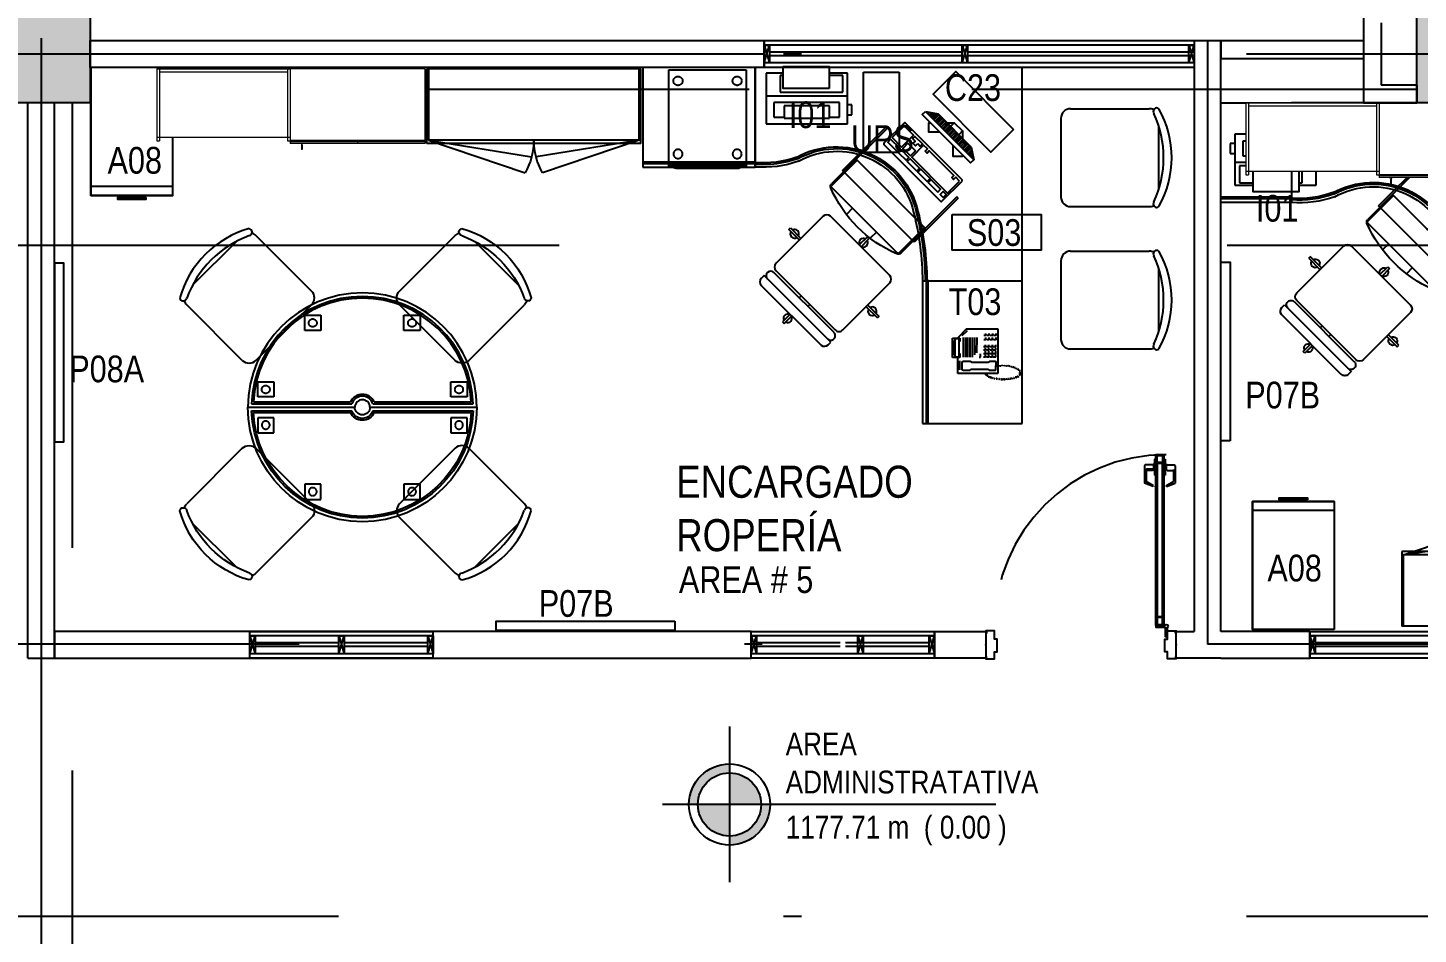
# Model space of a CAD drawing. Extents: x -28 to 131, y -33 to 63.
# Drawn here: x 7.93 to 15.73, y 4.18 to 9.27 of the extents above; entities that cross this region are included whole.
import ezdxf

# ---------------------------------------------------------------- set-up
doc = ezdxf.new("R2010")
doc.units = 0
doc.header["$LTSCALE"] = 10
doc.set_wipeout_variables(frame=1)
doc.header["$PDSIZE"] = 0.1
for name, pattern in [('DASHDOT', [1, 0.5, -0.25, 0, -0.25]), ('DASHDOT2', [12.7, 6.35, -3.175, 0, -3.175]), ('HIDDEN', [0.375, 0.25, -0.125]), ('HIDDEN2', [0.1875, 0.125, -0.0625]), ('PHANTOM2', [1.25, 0.625, -0.125, 0.125, -0.125, 0.125, -0.125])]:
    doc.linetypes.add(name, pattern=pattern)
for name, color, linetype in [('arq-columnas', 6, 'Continuous'), ('arq-ejes', 251, 'DASHDOT2'), ('arq-ejes-principales', 1, 'DASHDOT'), ('arq-equipamiento', 1, 'Continuous'), ('arq-hatch', 252, 'Continuous'), ('arq-indicacion de corte', 5, 'PHANTOM2'), ('arq-mob-equipo', 150, 'Continuous'), ('arq-mobiliario', 1, 'Continuous'), ('arq-muro', 5, 'Continuous'), ('arq-niveles', 1, 'Continuous'), ('arq-pared mamposteria', 4, 'Continuous'), ('arq-paredes-liv', 3, 'Continuous'), ('arq-puertas', 1, 'Continuous'), ('arq-telecomunicaciones', 250, 'Continuous'), ('arq-text-aposentos', 3, 'Continuous'), ('arq-text-codigo', 1, 'Continuous'), ('arq-text-equipamento', 2, 'Continuous'), ('arq-text-equipamiento', 2, 'Continuous'), ('arq-text-mobiliario', 2, 'Continuous'), ('arq-ventanas', 1, 'Continuous'), ('arq-vigas', 251, 'HIDDEN')]:
    doc.layers.add(name, color=color, linetype=linetype)
doc.styles.add('dape 2', font='ARIALN.TTF')

# ---------------------------------------------------------------- blocks, each defined once
blk = doc.blocks.new('S09')
for p, q in [((0.2054, 0.2578), (0.2054, 0.3484)), ((0.2183, 0.3475), (0.2054, 0.3475)), ((0.2183, 0.3475), (0.2183, 0.2578)), ((0.4032, 0.2578), (0.03, 0.2578)), ((0.4991, 0.2582), (0.4991, -0.2714)), ((0.52, 0.2582), (0.4991, 0.2582)), ((0, 0.2278), (0, -0.2422)), ((0.4332, -0.2422), (0.4332, 0.2278)), ((0.4477, 0.2311), (0.4477, -0.244)), ((0.55, -0.2422), (0.55, 0.2325)), ((0, 0), (-0.0617, 0)), ((-0.0617, 0), (-0.0617, -0.0144)), ((0.4477, 0.026), (0.4332, 0.026)), ((0.61, 0), (0.55, 0)), ((0.61, -0.0144), (0.61, 0)), ((-0.0617, -0.0144), (0, -0.0144)), ((0.4489, -0.0423), (0.4332, -0.0423)), ((0.55, -0.0144), (0.61, -0.0144)), ((0.03, -0.2722), (0.4032, -0.2722)), ((0.2054, -0.3547), (0.2054, -0.2722)), ((0.2183, -0.2722), (0.2183, -0.3547)), ((0.4991, -0.2714), (0.52, -0.2714)), ((0.2183, -0.3547), (0.2054, -0.3547))]:
    blk.add_line(p, q)
for centre, radius, start, end in [((0.2118, 0.301), 0.0245, 105.24366, 254.75634), ((0.2118, 0.301), 0.0245, 285.24366, 74.75634), ((0.03, 0.2278), 0.03, 90, 180), ((0.4032, 0.2278), 0.03, 0, 90), ((0.4734, 0.2325), 0.0257, 360, 180), ((0.52, 0.2278), 0.0304, 8.80627, 90), ((-0.025, -0.0068), 0.0246, 16.01339, 163.98661), ((0.575, -0.0072), 0.024, 17.42639, 162.57361), ((-0.025, -0.0068), 0.0246, 197.99376, 342.00624), ((0.575, -0.0072), 0.024, 197.42639, 342.57361), ((0.03, -0.2422), 0.03, 180, 270), ((0.2123, -0.3154), 0.0245, 106.3464, 253.6536), ((0.2123, -0.3154), 0.0245, 284.14667, 75.85333), ((0.4032, -0.2422), 0.03, 270, 360), ((0.4734, -0.244), 0.0257, 180, 0), ((0.52, -0.2422), 0.0292, 270, 0)]:
    blk.add_arc(centre, radius, start, end)
blk = doc.blocks.new('C23E')
for p, q in [((0.1203, -0.0726), (0.1553, -0.0726)), ((0.1224, -0.063), (0.1553, -0.063)), ((0.1288, -0.0534), (0.1553, -0.0534)), ((0.1352, -0.0438), (0.1553, -0.0438)), ((0.1416, -0.0342), (0.1553, -0.0342)), ((0.148, -0.0246), (0.1553, -0.0246)), ((0.1203, -0.0822), (0.1553, -0.0822)), ((0.1203, -0.0918), (0.1553, -0.0918)), ((0.1203, -0.1014), (0.1553, -0.1014)), ((0.1203, -0.111), (0.1553, -0.111)), ((0.1203, -0.1206), (0.1553, -0.1206)), ((0.1203, -0.1302), (0.1553, -0.1302)), ((0.1203, -0.1398), (0.1553, -0.1398)), ((0.1203, -0.1494), (0.1553, -0.1494)), ((0.1203, -0.159), (0.1553, -0.159)), ((0.1203, -0.1686), (0.1553, -0.1686)), ((0.1203, -0.1782), (0.1553, -0.1782)), ((0.1203, -0.1878), (0.1553, -0.1878)), ((0.1203, -0.1974), (0.1553, -0.1974)), ((0.1203, -0.207), (0.1553, -0.207)), ((0.1203, -0.2166), (0.1553, -0.2166)), ((0.1203, -0.2262), (0.1553, -0.2262)), ((0.1203, -0.2358), (0.1553, -0.2358)), ((0.1203, -0.2454), (0.1553, -0.2454)), ((0.1203, -0.255), (0.1553, -0.255)), ((0.1203, -0.2646), (0.1553, -0.2646)), ((0.1203, -0.2742), (0.1553, -0.2742)), ((0.1203, -0.2838), (0.1553, -0.2838)), ((0.1203, -0.2934), (0.1553, -0.2934)), ((0.1203, -0.303), (0.1553, -0.303)), ((0.1203, -0.3126), (0.1553, -0.3126)), ((0.1203, -0.3222), (0.1553, -0.3222)), ((0.1224, -0.3318), (0.1553, -0.3318)), ((0.1288, -0.3414), (0.1553, -0.3414)), ((0.1352, -0.351), (0.1553, -0.351)), ((0.1416, -0.3606), (0.1553, -0.3606)), ((0.148, -0.3702), (0.1553, -0.3702))]:
    blk.add_line(p, q)
for points in [[(-0.1209, -0.4274), (0.0591, -0.4274), (0.0591, 0.0326), (-0.1209, 0.0326)], [(0.3939, -0.0524), (0.2989, -0.0524), (0.2989, 0.0226), (0.3939, 0.0226)], [(0.4289, -0.0524), (0.4059, -0.0524), (0.4059, 0.0226), (0.4289, 0.0226)], [(0.1578, -0.0054), (0.1578, -0.3894), (0.1828, -0.3894), (0.1828, -0.0054)], [(0.3164, -0.1024), (0.3164, -0.1224), (0.2989, -0.1224), (0.2989, -0.0624), (0.3164, -0.0624), (0.3164, -0.0824), (0.3339, -0.0824), (0.3339, -0.1024)], [(0.3939, -0.1224), (0.3539, -0.1224), (0.3539, -0.0624), (0.3939, -0.0624)], [(0.4289, -0.1224), (0.4059, -0.1224), (0.4059, -0.0624), (0.4289, -0.0624)], [(0.2989, -0.4174), (0.2989, -0.3874), (0.3164, -0.3874), (0.3164, -0.3724), (0.2989, -0.3724), (0.2989, -0.1774), (0.3164, -0.1774), (0.3164, -0.1624), (0.2989, -0.1624), (0.2989, -0.1324), (0.3939, -0.1324), (0.3939, -0.4174)], [(0.4289, -0.2074), (0.4059, -0.2074), (0.4059, -0.1324), (0.4289, -0.1324)], [(0.0878, -0.2299), (0.1178, -0.2299), (0.1178, -0.1649), (0.0878, -0.1649)], [(0.4289, -0.2909), (0.4059, -0.2909), (0.4059, -0.2159), (0.4289, -0.2159)], [(0.4289, -0.3744), (0.4059, -0.3744), (0.4059, -0.2994), (0.4289, -0.2994)], [(0.4289, -0.4174), (0.4059, -0.4174), (0.4059, -0.3944), (0.4289, -0.3944)]]:
    blk.add_lwpolyline(points, close=True)
blk.add_lwpolyline([(0.2889, -0.4274, -0.414214), (0.2839, -0.4224), (0.2839, 0.0276, -0.414214), (0.2889, 0.0326), (0.4489, 0.0326, -0.414214), (0.4539, 0.0276), (0.4539, -0.4224, -0.414214), (0.4489, -0.4274)], format="xyb", close=True)
for points in [[(0.1578, -0.0054), (0.1178, -0.0654), (0.1178, -0.3294), (0.1578, -0.3894)], [(0.1828, -0.1449), (0.2264, -0.1013), (0.1889, -0.0638), (0.1828, -0.0699)], [(0.1178, -0.1349), (0.0878, -0.1649), (0.0878, -0.2299), (0.1178, -0.2599)], [(0.1828, -0.3249), (0.1889, -0.331), (0.2264, -0.2936), (0.1828, -0.25)]]:
    blk.add_lwpolyline(points)
blk = doc.blocks.new('I01')
at = {"layer": 'arq-mobiliario'}
for p, q in [((-0.2286, 0), (-0.2286, -0.2858)), ((0.2286, 0), (-0.2286, 0)), ((0.2286, -0.2858), (0.2286, 0)), ((-0.254, -0.0508), (-0.254, -0.108)), ((-0.2286, -0.0508), (-0.254, -0.0508)), ((-0.127, -0.0381), (-0.1842, -0.0381)), ((-0.1842, -0.0381), (-0.1842, -0.1206)), ((-0.127, -0.0318), (-0.127, -0.1016)), ((0.127, -0.0318), (-0.127, -0.0318)), ((0.127, -0.1016), (0.127, -0.0318)), ((0.1842, -0.0381), (0.127, -0.0381)), ((0.1842, -0.1206), (0.1842, -0.0381)), ((-0.254, -0.108), (-0.2286, -0.108)), ((-0.1842, -0.1206), (0.1842, -0.1206)), ((-0.127, -0.1016), (0.127, -0.1016)), ((0.2286, -0.1587), (-0.2286, -0.1587)), ((0.1488, -0.1778), (-0.2032, -0.1778)), ((-0.2032, -0.1778), (-0.2032, -0.273)), ((0.1488, -0.273), (0.1488, -0.1778)), ((-0.2286, -0.2858), (-0.1263, -0.2858)), ((-0.2032, -0.273), (-0.1263, -0.273)), ((0.1316, -0.273), (0.1488, -0.273)), ((0.1316, -0.2858), (0.2286, -0.2858))]:
    blk.add_line(p, q, dxfattribs=at)
blk.add_lwpolyline([(-0.1263, -0.2), (0.1316, -0.2), (0.1316, -0.323), (-0.1263, -0.323)], close=True, dxfattribs=at)
blk = doc.blocks.new('Telefono')
for p, q in [((0.0392, 0.2259), (-0.0002, 0.2259)), ((-0.0002, 0.2259), (0, 0)), ((0.0234, 0.1698), (0.0186, 0.1771)), ((0.0235, 0.0758), (0.0234, 0.1698)), ((0.2498, 0.226), (0.0454, 0.2259)), ((0.0626, 0.1707), (0.0674, 0.1779)), ((0.0627, 0.0767), (0.0626, 0.1707)), ((0.0916, 0.214), (0.1056, 0.214)), ((0.0916, 0.214), (0.0916, 0.2)), ((0.0916, 0.1947), (0.1056, 0.1947)), ((0.0916, 0.1947), (0.0916, 0.1807)), ((0.0916, 0.1755), (0.1056, 0.1755)), ((0.0916, 0.1755), (0.0916, 0.1615)), ((0.0916, 0.1562), (0.1056, 0.1562)), ((0.0916, 0.1562), (0.0916, 0.1452)), ((0.1108, 0.214), (0.1248, 0.214)), ((0.1108, 0.214), (0.1108, 0.2)), ((0.1108, 0.1947), (0.1248, 0.1948)), ((0.1108, 0.1947), (0.1108, 0.1807)), ((0.1108, 0.1755), (0.1248, 0.1755)), ((0.1108, 0.1755), (0.1109, 0.1615)), ((0.1109, 0.1562), (0.1249, 0.1563)), ((0.1109, 0.1562), (0.1109, 0.1452)), ((0.1301, 0.214), (0.1441, 0.214)), ((0.1301, 0.214), (0.1301, 0.2)), ((0.1301, 0.1948), (0.1441, 0.1948)), ((0.1301, 0.1948), (0.1301, 0.1808)), ((0.1301, 0.1755), (0.1441, 0.1755)), ((0.1301, 0.1755), (0.1301, 0.1615)), ((0.1301, 0.1563), (0.1441, 0.1563)), ((0.1301, 0.1563), (0.1301, 0.1453)), ((0.1493, 0.214), (0.1615, 0.214)), ((0.1493, 0.214), (0.1493, 0.2)), ((0.1493, 0.1948), (0.1615, 0.1948)), ((0.1493, 0.1948), (0.1493, 0.1808)), ((0.1493, 0.1755), (0.1616, 0.1755)), ((0.1493, 0.1755), (0.1494, 0.1615)), ((0.1494, 0.1563), (0.1616, 0.1563)), ((0.1494, 0.1563), (0.1494, 0.1453)), ((0.1895, 0.2154), (0.1895, 0.2014)), ((0.1895, 0.2154), (0.2017, 0.2154)), ((0.1895, 0.1962), (0.1896, 0.1822)), ((0.1895, 0.1962), (0.2018, 0.1962)), ((0.1896, 0.1769), (0.1896, 0.1629)), ((0.1896, 0.1769), (0.2018, 0.1769)), ((0.1896, 0.1577), (0.1896, 0.1467)), ((0.1896, 0.1577), (0.2018, 0.1577)), ((0.2124, 0.2158), (0.2246, 0.2158)), ((0.2124, 0.2158), (0.2124, 0.2018)), ((0.2124, 0.1965), (0.2246, 0.1966)), ((0.2124, 0.1965), (0.2124, 0.1825)), ((0.2124, 0.1773), (0.2247, 0.1773)), ((0.2124, 0.1773), (0.2125, 0.1633)), ((0.2125, 0.158), (0.2247, 0.1581)), ((0.2125, 0.158), (0.2125, 0.1471)), ((0.25, 0.0502), (0.2498, 0.226)), ((0.0916, 0.1281), (0.1094, 0.1282)), ((0.0916, 0.1205), (0.0916, 0.1281)), ((0.0916, 0.0831), (0.2011, 0.0832)), ((0.1037, 0.0958), (0.2011, 0.0959)), ((0.1164, 0.1085), (0.2011, 0.1086)), ((0, 0), (0.0891, 0.0001)), ((0.0235, 0.0758), (0.0187, 0.0686)), ((0.0187, 0.0292), (0.0187, 0.0686)), ((0.02, 0.0127), (0.0716, 0.0127)), ((0.0234, 0.0246), (0.0626, 0.0245)), ((0.0627, 0.0767), (0.0675, 0.0694)), ((0.0675, 0.0694), (0.0673, 0.0292)), ((0.0891, 0.0128), (0.0892, -0.0203)), ((0.1124, 0.0128), (0.0891, 0.0128)), ((0.0916, 0.0704), (0.2011, 0.0705)), ((0.0916, 0.0577), (0.2011, 0.0578)), ((0.0916, 0.045), (0.2011, 0.0451)), ((0.0916, 0.0323), (0.2011, 0.0324)), ((0.0932, -0.0163), (0.0932, 0.0076)), ((0.0932, 0.0076), (0.1937, 0.0076)), ((0.1984, 0.0128), (0.1791, 0.0128)), ((0.1937, 0.0076), (0.1937, -0.0162)), ((0.1984, -0.0202), (0.1984, 0.0128)), ((0.1984, 0.0001), (0.1999, 0.0001)), ((0.25, 0.0502), (0.1999, 0.0001)), ((0.2402, 0.0531), (0.2105, 0.0235)), ((0.0892, -0.0203), (0.0892, -0.0293)), ((0.0892, -0.0293), (0.1984, -0.0292)), ((0.1937, -0.0162), (0.0932, -0.0163)), ((0.186, -0.0202), (0.1034, -0.0202)), ((0.1984, -0.0292), (0.1984, -0.0202))]:
    blk.add_line(p, q)
blk.add_lwpolyline([(0.0186, 0.1771), (0.0186, 0.2102, -0.414214), (0.0232, 0.2149), (0.0627, 0.2157, -0.414214), (0.0674, 0.2111), (0.0674, 0.1779)], format="xyb")
for centre, radius, start, end in [((-0.026, 0.3137), 0.00309, 339.83826, 167.15057), ((-0.0221, 0.3256), 0.00311, 315.24167, 170.36169), ((-0.0186, 0.3372), 0.00305, 310.91263, 149.98511), ((-0.0107, 0.3475), 0.00311, 308.77425, 113.77768), ((-0.0034, 0.3511), 0.0031, 286.02046, 116.59036), ((0.005, 0.3517), 0.00312, 274.70446, 63.93358), ((0.0147, 0.3482), 0.00321, 255.46818, 46.18846), ((0.0218, 0.3412), 0.00324, 222.32694, 27.46651), ((0.0254, 0.3333), 0.00333, 251.22593, 23.79756), ((0.0304, 0.3238), 0.0031, 226.19706, 28.98516), ((0.0336, 0.315), 0.00307, 213.7896, 28.78628), ((-0.0333, 0.2613), 0.0033, 345.82767, 194.2538), ((-0.0333, 0.2522), 0.00329, 341.49848, 174.41107), ((-0.0334, 0.2433), 0.00284, 357.46087, 201.53261), ((-0.033, 0.2733), 0.00339, 326.72377, 148.15415), ((-0.0325, 0.2825), 0.00377, 336.82589, 130.97816), ((-0.0302, 0.2936), 0.00313, 355.38565, 175.90499), ((-0.0289, 0.3021), 0.00312, 333.72182, 147.99686), ((0.0365, 0.3054), 0.00312, 224.02105, 26.29241), ((0.0401, 0.2934), 0.00302, 200.40972, 23.24876), ((0.0412, 0.2851), 0.00347, 234.09178, 7.25663), ((0.0428, 0.2758), 0.00309, 212.53791, 355.59765), ((0.0437, 0.2686), 0.0035, 216.3932, 338.86695), ((0.044, 0.2424), 0.00308, 173.43877, 339.407), ((0.0445, 0.2604), 0.0036, 208.91775, 319.35917), ((0.0448, 0.2526), 0.00388, 205.60418, 316.16333), ((-0.0318, 0.2306), 0.00323, 4.32637, 192.0043), ((-0.0298, 0.2168), 0.00318, 2.88329, 184.8231), ((-0.0275, 0.2044), 0.00295, 14.60007, 194.53133), ((-0.0245, 0.1933), 0.00311, 15.31738, 209.07157), ((-0.0212, 0.1831), 0.00337, 24.0992, 212.30808), ((-0.0181, 0.1736), 0.00299, 31.04543, 213.01049), ((-0.0128, 0.1651), 0.00329, 24.42368, 197.17744), ((-0.0061, 0.1609), 0.00326, 43.22961, 267.27514), ((0.0411, 0.2181), 0.0029, 171.76284, 339.39694), ((0.0424, 0.2262), 0.00327, 185.5378, 331.29196), ((0.0434, 0.234), 0.0032, 200.36525, 336.24765), ((0.0234, 0.0292), 0.00464, 180.04074, 270.04074), ((0.0626, 0.0292), 0.00464, 270.04074, 0.04074)]:
    blk.add_arc(centre, radius, start, end)
blk = doc.blocks.new('S08')
for p, q in [((-0.0541, 0.275), (-0.4959, 0.275)), ((-0.55, 0.174), (-0.55, -0.174)), ((0, -0.2209), (0, 0.2209)), ((-0.0541, -0.275), (-0.4959, -0.275))]:
    blk.add_line(p, q)
for centre, radius, start, end in [((-0.0614, 0), 0.5607, 150.62826, 209.37174), ((0.011, 0), 0.5874, 154.96826, 205.03174), ((-0.5382, 0.2592), 0.0198, 327.97259, 126.69006), ((-0.4959, 0.2209), 0.0541, 90, 117.58444), ((-0.0541, 0.2209), 0.0541, 0, 90), ((-0.0541, -0.2209), 0.0541, 270, 0), ((-0.5382, -0.2592), 0.0198, 233.30994, 32.02741), ((-0.4959, -0.2209), 0.0541, 242.41556, 270), ((-0.4959, -0.2209), 0.0541, 242.41556, 270)]:
    blk.add_arc(centre, radius, start, end)
blk = doc.blocks.new('P08A')
blk.add_lwpolyline([(1.0037, 0), (1.0037, 0.0522), (0, 0.0522), (0, 0)], close=True)
blk = doc.blocks.new('P07B')
blk.add_lwpolyline([(0, 1.0037), (0.0522, 1.0037), (0.0522, 0), (0, 0)], close=True)
blk = doc.blocks.new('DIV-V')
at = {"layer": 'arq-ventanas', "color": 1}
for p, q in [((0.0299, 0.04), (-0.0001, -0.06)), ((0.0299, -0.06), (-0.0001, 0.04))]:
    blk.add_line(p, q, dxfattribs=at)
blk.add_lwpolyline([(0.0299, 0.04), (0.0299, -0.06), (-0.0001, -0.06), (-0.0001, 0.04)], close=True, dxfattribs=at)
blk = doc.blocks.new('M-11B')
at = {"color": 251, "linetype": 'HIDDEN'}
for p, q in [((0.3185, 0.4322), (0.3185, 0.5173)), ((0.3185, 0.5173), (0.4088, 0.5173)), ((0.4088, 0.5173), (0.4088, 0.4322)), ((0.8759, 0.4322), (0.8759, 0.5173)), ((0.8759, 0.5173), (0.9662, 0.5173)), ((0.9662, 0.5173), (0.9662, 0.4322)), ((0.4088, 0.4322), (0.3185, 0.4322)), ((0.9662, 0.4322), (0.8759, 0.4322)), ((0.0547, 0.0583), (0.0547, 0.1434)), ((0.0547, 0.1434), (0.145, 0.1434)), ((0.145, 0.1434), (0.145, 0.0583)), ((1.1397, 0.0583), (1.1397, 0.1434)), ((1.1397, 0.1434), (1.23, 0.1434)), ((1.23, 0.1434), (1.23, 0.0583)), ((0.145, 0.0583), (0.0547, 0.0583)), ((1.23, 0.0583), (1.1397, 0.0583))]:
    blk.add_line(p, q, dxfattribs=at)
for p, q in [((0, 0), (0.6, 0)), ((0.685, 0), (1.285, 0))]:
    blk.add_line(p, q)
at = {"color": 251}
for p, q in [((0.0203, 0.02), (0.5833, 0.02)), ((0.0307, 0.03), (0.5765, 0.03)), ((0.7017, 0.02), (1.2647, 0.02)), ((0.7085, 0.03), (1.2543, 0.03))]:
    blk.add_line(p, q, dxfattribs=at)
for major_axis in [(-0.4543, 0.4543), (-0.0301, 0.0301)]:
    blk.add_ellipse((0.6425, 0), major_axis=major_axis, ratio=1, start_param=3.926991, end_param=7.068583)
for major_axis, start_param, end_param in [((-0.4402, 0.4402), 3.959125, 7.036449), ((-0.4331, 0.4331), 3.97599, 7.019584), ((-0.0513, 0.0513), 4.353608, 6.641967), ((-0.0442, 0.0442), 4.25272, 6.742854)]:
    blk.add_ellipse((0.6425, 0), major_axis=major_axis, ratio=1, start_param=start_param, end_param=end_param, dxfattribs=at)
at = {"color": 251, "linetype": 'HIDDEN'}
for centre, start_param, end_param in [((0.3638, 0.4739), 1.57079632679579, 7.853981633975376), ((0.9212, 0.4739), 1.57079632679579, 7.853981633975376), ((0.1, 0.1), 1.57079632679579, 7.853981633975376), ((1.185, 0.1), 1.570796326794897, 7.853981633974483)]:
    blk.add_ellipse(centre, major_axis=(-0.0159, -0.0159), ratio=1, start_param=start_param, end_param=end_param, dxfattribs=at)
blk = doc.blocks.new('ARCHIVO')
at = {"linetype": 'Continuous'}
for p, q in [((0, 0), (0, 0.72)), ((0.46, 0.72), (0, 0.72)), ((0.46, 0), (0.46, 0.72)), ((0.46, 0.05), (0, 0.05)), ((0.46, 0), (0, 0))]:
    blk.add_line(p, q, dxfattribs=at)
for points in [[(0.46, 0.72), (0, 0.72), (0, 0), (0.46, 0)], [(0.28, 0), (0.18, 0), (0.18, -0.01), (0.28, -0.01)], [(0.31, -0.01), (0.15, -0.01), (0.15, -0.02), (0.31, -0.02)]]:
    blk.add_lwpolyline(points, close=True, dxfattribs=at)
blk = doc.blocks.new('M-04')
for p, q in [((0, -1.2), (0, 0)), ((0, 0), (1.5, 0)), ((1.5, 0), (1.5, -0.56)), ((0.5434, -0.9045), (0.9324, -0.5156)), ((0.9267, -0.5213), (1.0717, -0.6662)), ((0.9324, -0.5156), (1.0713, -0.6546)), ((1.0717, -0.6733), (0.7011, -1.0438)), ((0.6824, -1.0435), (0.5434, -0.9045)), ((0.6941, -1.0438), (0.5491, -0.8989)), ((0, -1.2), (0.56, -1.2))]:
    blk.add_line(p, q)
at = {"color": 251}
for p, q in [((0.7556, -0.3388), (0.7627, -0.3318)), ((1.0031, -0.5863), (0.7556, -0.3388)), ((1.0101, -0.5792), (0.7627, -0.3318)), ((0.3596, -0.7348), (0.3667, -0.7277)), ((0.3596, -0.7348), (0.6071, -0.9823)), ((0.3667, -0.7277), (0.6142, -0.9752)), ((0.9536, -0.7914), (0.988, -0.8258)), ((0.8192, -0.9257), (0.8536, -0.9601))]:
    blk.add_line(p, q, dxfattribs=at)
at = {"color": 251, "linetype": 'HIDDEN'}
blk.add_line((0.6071, -0.9823), (1.0101, -0.5792), dxfattribs=at)
at = {"color": 251}
for centre, major_axis, start_param, end_param in [((1.0415, -0.9141), (0.3306, 0.3306), 0.282624, 2.12971), ((1.0415, -0.9141), (-0.3236, 0.3236), -1.28997, 0.559107), ((1.4562, 0.0362), (-0.4121, 0.4121), 2.017764, 2.431448), ((1.4562, 0.0362), (-0.4051, 0.4051), 2.019203, 2.432764), ((2.2533, -1.2246), (1.2152, 1.2152), 2.111977, 2.341854), ((2.2533, -1.2246), (1.2081, 1.2081), 2.111925, 2.34177)]:
    blk.add_ellipse(centre, major_axis=major_axis, ratio=1, start_param=start_param, end_param=end_param, dxfattribs=at)
for centre, major_axis, start_param, end_param in [((1.0415, -0.9141), (-0.313, 0.313), -1.292751, 0.559409), ((1.4562, 0.0362), (0.4227, 0.4227), 3.58644, 4.000353), ((0.4197, -0.3919), (0.5056, 0.5056), 4.336708, 5.08807), ((1.0572, -0.6687), (-0.0141, 0.0141), 3.517274, 4.712389), ((1.0681, -0.6698), (-0.00354, 0.00354), 3.141593, 4.712389), ((2.2533, -1.2246), (-1.1975, 1.1975), 0.541048, 0.770846), ((0.6966, -1.0293), (-0.0141, 0.0141), 1.570796, 2.765911), ((0.6976, -1.0403), (0.00354, 0.00354), 3.141593, 4.712389)]:
    blk.add_ellipse(centre, major_axis=major_axis, ratio=1, start_param=start_param, end_param=end_param)
blk.add_point((0.7379, -0.7101), dxfattribs=at)
blk = doc.blocks.new('*U117')
for p, q in [((0.3962, 0), (0, 0)), ((0, 0), (0, -0.56)), ((0.3962, -0.56), (0.3962, 0)), ((0, -0.56), (0.3962, -0.56))]:
    blk.add_line(p, q)
at = {"color": 251}
for p, q in [((0, -0.53), (0.3962, -0.53)), ((0, -0.54), (0.3962, -0.54))]:
    blk.add_line(p, q, dxfattribs=at)
blk = doc.blocks.new('arturito')
for p, q in [((0, 0.0065), (0.04, 0.0165)), ((0.434, 0), (0, 0)), ((0.394, 0.0165), (0.04, 0.0165)), ((0.434, 0.0065), (0.394, 0.0165))]:
    blk.add_line(p, q)
at = {"linetype": 'HIDDEN2'}
for p, q in [((0, -0.536), (0, 0.0065)), ((0.434, 0.0065), (0.434, -0.536)), ((0.434, -0.536), (0, -0.536))]:
    blk.add_line(p, q, dxfattribs=at)
at = {"linetype": 'HIDDEN2', "extrusion": (0, 0, -1)}
for centre in [(0.0509, -0.0627), (0.3831, -0.0627)]:
    blk.add_ellipse(centre, major_axis=(-0.018, 0.018), ratio=1, start_param=1.570796326794897, end_param=7.853981633974483, dxfattribs=at)
at = {"linetype": 'HIDDEN2'}
for centre in [(0.0509, -0.4733), (0.3831, -0.4733)]:
    blk.add_ellipse(centre, major_axis=(0.018, 0.018), ratio=1, start_param=4.712389, end_param=10.995574, dxfattribs=at)
blk = doc.blocks.new('*U118')
for p, q in [((0.631, 0), (0, 0)), ((0, 0), (0, -0.56)), ((0.631, -0.56), (0.631, 0)), ((0, -0.56), (0.631, -0.56))]:
    blk.add_line(p, q)
at = {"color": 251}
for p, q in [((0, -0.53), (0.631, -0.53)), ((0, -0.54), (0.631, -0.54))]:
    blk.add_line(p, q, dxfattribs=at)
blk = doc.blocks.new('*U119')
for p, q in [((0.8007, 0), (0, 0)), ((0, 0), (0, -0.56)), ((0.8007, -0.56), (0.8007, 0)), ((0, -0.56), (0.8007, -0.56))]:
    blk.add_line(p, q)
at = {"color": 251}
for p, q in [((0, -0.53), (0.8007, -0.53)), ((0, -0.54), (0.8007, -0.54))]:
    blk.add_line(p, q, dxfattribs=at)
blk = doc.blocks.new('B-01')
for p, q in [((0, -0.42), (0, 0)), ((0, 0), (1.2, 0)), ((1.2, -0.42), (1.2, 0)), ((1.2, -0.42), (1.2, 0)), ((0, -0.42), (1.2, -0.42))]:
    blk.add_line(p, q)
at = {"color": 251, "linetype": 'HIDDEN'}
for p, q in [((0.008, -0.4), (0.008, 0)), ((1.192, 0), (1.192, -0.4)), ((0.008, -0.4), (1.192, -0.4))]:
    blk.add_line(p, q, dxfattribs=at)
at = {"color": 251}
for p, q in [((0.008, -0.4), (0.5875, -0.495)), ((0.008, -0.4), (0.5508, -0.5835)), ((1.192, -0.4), (0.6125, -0.495)), ((1.192, -0.4), (0.6492, -0.5835))]:
    blk.add_line(p, q, dxfattribs=at)
for centre, start_param, end_param in [((0.233, -0.4), 4.974188, 5.497787), ((0.967, -0.4), 2.356194, 2.879793)]:
    blk.add_ellipse(centre, major_axis=(0.2595, 0.2595), ratio=1, start_param=start_param, end_param=end_param, dxfattribs=at)
blk = doc.blocks.new('*U108')
at = {"layer": 'arq-mobiliario', "linetype": 'HIDDEN2'}
blk.add_lwpolyline([(0, 0), (0, -0.2), (-0.45, -0.2), (-0.45, 0)], close=True, dxfattribs=at)
blk = doc.blocks.new('*U120')
at = {"layer": 'arq-puertas'}
for p, q in [((-0.1275, 1.0155), (-0.1275, 0.9805)), ((-0.1225, 1.0155), (-0.1275, 1.0155)), ((-0.1225, 1.043), (-0.1225, 0.953)), ((-0.115, 1.043), (-0.1225, 1.043)), ((-0.07, 1.068), (-0.0563, 1.068)), ((-0.07, 1.043), (-0.0625, 1.043)), ((-0.0625, 1.043), (-0.0625, 0.953)), ((-0.0625, 1.0155), (-0.0575, 1.0155)), ((-0.0575, 1.0155), (-0.0575, 0.9805)), ((-0.179, 1.0055), (-0.179, 0.9085)), ((-0.1275, 1.0105), (-0.174, 1.0105)), ((-0.169, 0.9835), (-0.169, 0.9169)), ((-0.1344, 0.978), (-0.169, 0.978)), ((-0.1275, 0.9855), (-0.167, 0.9855)), ((-0.1344, 0.978), (-0.1275, 0.9855)), ((-0.1225, 0.9805), (-0.1275, 0.9805)), ((-0.115, 0.953), (-0.1225, 0.953)), ((-0.07, 0.953), (-0.0625, 0.953)), ((-0.0625, 0.9805), (-0.0575, 0.9805)), ((-0.0575, 1.0105), (-0.011, 1.0105)), ((-0.0506, 0.978), (-0.0575, 0.9855)), ((-0.0506, 0.978), (-0.016, 0.978)), ((-0.016, 0.9835), (-0.016, 0.9169)), ((-0.006, 1.0055), (-0.006, 0.9085)), ((-0.1298, 0.889), (-0.179, 0.9085)), ((-0.128, 0.8924), (-0.169, 0.9169)), ((-0.128, 0.8924), (-0.1298, 0.889)), ((-0.057, 0.8924), (-0.016, 0.9169)), ((-0.057, 0.8924), (-0.0552, 0.889)), ((-0.0552, 0.889), (-0.006, 0.9085))]:
    blk.add_line(p, q, dxfattribs=at)
for points in [[(-0.115, 1.068), (-0.07, 1.068), (-0.07, 0.109), (-0.115, 0.109)], [(-0.0775, 1.023), (-0.1075, 1.023), (-0.1075, 1.063), (-0.0775, 1.063)], [(-0.1075, 0.159), (-0.0775, 0.159), (-0.0775, 1.018), (-0.1075, 1.018)], [(-0.0775, 0.154), (-0.1075, 0.154), (-0.1075, 0.114), (-0.0775, 0.114)]]:
    blk.add_lwpolyline(points, close=True, dxfattribs=at)
for points in [[(-1.0627, -0.069), (-1.07, -0.069), (-1.07, -0.079), (-1.02, -0.079), (-1.02, -0.039), (-1.005, -0.039), (-1.005, 0.031), (-1.02, 0.031), (-1.02, 0.079), (-1.07, 0.079), (-1.07, 0.069), (-1.06, 0.069)], [(-0.065, 0.109), (-0.115, 0.109), (-0.115, 0.099), (-0.065, 0.099)], [(-0.0073, -0.069), (0, -0.069), (0, -0.079), (-0.05, -0.079), (-0.05, -0.039), (-0.065, -0.039), (-0.065, 0.031), (-0.05, 0.031), (-0.05, 0.079), (0, 0.079), (0, 0.069), (-0.01, 0.069)], [(-0.0513, 0.0953), (-0.0513, 0.0453), (-0.0613, 0.0453), (-0.0613, 0.0953)]]:
    blk.add_lwpolyline(points, dxfattribs=at)
blk.add_circle((-0.0563, 0.104), 0.01, dxfattribs=at)
at = {"layer": 'arq-puertas', "color": 251, "linetype": 'HIDDEN2'}
blk.add_arc((-0.0563, 0.104), 0.964, 90, 180, dxfattribs=at)
at = {"layer": 'arq-puertas'}
for centre, radius, start, end in [((-0.174, 1.0055), 0.005, 90, 180), ((-0.167, 0.9835), 0.002, 90, 180), ((-0.011, 1.0055), 0.005, 360, 90)]:
    blk.add_arc(centre, radius, start, end, dxfattribs=at)
for p in [(-1.07, 0), (0, 0)]:
    blk.add_point(p, dxfattribs=at)
blk = doc.blocks.new('A02')
blk.add_wipeout([(0, 0), (0.7494, 0), (0.7494, -0.4047), (0.7335, -0.4047), (0.7335, -0.3836), (0.016, -0.3836), (0.016, -0.4047), (0, -0.4047)])
at = {"linetype": 'Continuous', "lineweight": 5}
for p, q in [((0, 0), (0, -0.4047)), ((0, 0), (0.016, 0)), ((0.016, 0), (0.016, -0.4047)), ((0.7335, 0), (0.7335, -0.4047)), ((0.7335, 0), (0.7494, 0)), ((0.7494, 0), (0.7494, -0.4047)), ((0, -0.4047), (0.016, -0.4047)), ((0.7335, -0.4047), (0.7494, -0.4047))]:
    blk.add_line(p, q, dxfattribs=at)
at = {"lineweight": 15}
for p, q in [((0.016, 0), (0.016, -0.3836)), ((0.016, 0), (0.7335, 0)), ((0.7335, 0), (0.7335, -0.3836)), ((0.016, -0.0168), (0.7335, -0.0168)), ((0.016, -0.3836), (0.7335, -0.3836))]:
    blk.add_line(p, q, dxfattribs=at)
at = {"color": 251, "linetype": 'Continuous', "lineweight": 5}
for p, q in [((0, -0.3836), (0.016, -0.3836)), ((0.7335, -0.3836), (0.7494, -0.3836))]:
    blk.add_line(p, q, dxfattribs=at)
blk = doc.blocks.new('A01')
blk.add_wipeout([(0, 0), (15.12, 0), (15.12, -8.39), (0, -8.39)])
at = {"lineweight": 15}
for p, q in [((0, 0), (0, -8.07)), ((0, 0), (15.12, 0)), ((15.12, 0), (15.12, -8.07)), ((2.4, -8.07), (7.56, -8.07)), ((12.73, -8.07), (15.12, -8.07))]:
    blk.add_line(p, q, dxfattribs=at)
at = {"linetype": 'Continuous', "lineweight": 5}
for p, q in [((0, -8.07), (15.12, -8.07)), ((0, -8.07), (0, -8.39)), ((0, -8.39), (15.12, -8.39)), ((7.56, -8.07), (7.56, -8.39)), ((15.12, -8.07), (15.12, -8.39))]:
    blk.add_line(p, q, dxfattribs=at)
at = {"color": 251, "linetype": 'Continuous', "lineweight": 5}
for p, q in [((0, -8.19), (15.12, -8.19)), ((13.62, -8.39), (13.62, -8.41)), ((13.62, -8.39), (14.02, -8.39)), ((13.62, -8.41), (14.02, -8.41)), ((13.77, -8.59), (13.87, -8.59)), ((13.77, -8.59), (13.77, -9.08)), ((13.77, -8.62), (13.87, -8.62)), ((13.77, -8.69), (13.87, -8.69)), ((13.77, -8.98), (13.87, -8.98)), ((13.77, -9.04), (13.77, -9.08)), ((13.77, -9.05), (13.87, -9.05)), ((13.77, -9.08), (13.87, -9.08)), ((13.8, -8.41), (13.8, -8.59)), ((13.84, -8.41), (13.84, -8.59)), ((13.87, -8.59), (13.87, -9.08)), ((14.02, -8.39), (14.02, -8.41))]:
    blk.add_line(p, q, dxfattribs=at)

msp = doc.modelspace()

# ---------------------------------------------------------------- hatches: boundary and pattern name
at = {"layer": 'arq-niveles'}
h = msp.add_hatch(color=8, dxfattribs=at)
h.paths.add_polyline_path([(11.6877, 4.9093, 0.414214), (11.8652, 4.7319), (11.8652, 4.9093)])
h.paths.add_polyline_path([(11.8652, 5.0868), (11.8652, 4.9093), (12.0426, 4.9093, 0.414214)])
h.paths.add_polyline_path([(11.6372, 4.9093), (11.6877, 4.9093, -0.414214), (11.8652, 5.0868), (11.8652, 5.1373, 0.414214)])
h.paths.add_polyline_path([(11.8652, 4.7319), (11.8652, 4.6814, 0.414214), (12.0931, 4.9093), (12.0426, 4.9093, -0.414214)])

# ---------------------------------------------------------------- linework, layer by layer
at = {"layer": 'arq-columnas'}
msp.add_lwpolyline([(7.725, 9.4), (8.275, 9.4), (8.275, 8.85), (7.725, 8.85)], close=True, dxfattribs=at)
at = {"layer": 'arq-ejes', "linetype": 'DASHDOT'}
for p, q in [((14.549, 9.1992), (14.549, 5.8103)), ((12.0592, 9.1242), (0.275, 9.1242)), ((8, 9.125), (8, 5.8063)), ((19.549, 5.8103), (6.4952, 5.8103))]:
    msp.add_line(p, q, dxfattribs=at)
at = {"layer": 'arq-ejes-principales'}
for p, q in [((8, 36.9128), (8, -2.6791)), ((-5.4309, 9.125), (60.0081, 9.125)), ((-5.4309, 4.2812), (60.0081, 4.2812))]:
    msp.add_line(p, q, dxfattribs=at)
at = {"layer": 'arq-hatch'}
for points in [[(7.725, 9.4), (8.275, 9.4), (7.725, 8.85), (8.275, 8.85)], [(15.725, 9.4), (16.275, 9.4), (15.725, 8.85), (16.275, 8.85)]]:
    msp.add_solid(points, dxfattribs=at)
at = {"layer": 'arq-indicacion de corte', "ltscale": 3}
msp.add_line((-7.8406, 8.05), (63.8, 8.05), dxfattribs=at)
at = {"layer": 'arq-mobiliario'}
msp.add_line((14.474, 9.1992), (14.624, 9.1992), dxfattribs=at)
at = {"layer": 'arq-muro'}
for p, q in [((7.925, 5.7313), (7.925, 8.85)), ((8.075, 8.85), (7.925, 8.85)), ((8.075, 5.7313), (8.075, 8.85)), ((7.925, 5.7313), (8.075, 5.7313))]:
    msp.add_line(p, q, dxfattribs=at)
at = {"layer": 'arq-niveles'}
for p, q in [((11.8652, 5.3465), (11.8652, 4.4721)), ((13.3601, 4.9093), (11.4887, 4.9093))]:
    msp.add_line(p, q, dxfattribs=at)
for radius in [0.2279, 0.1775]:
    msp.add_circle((11.8652, 4.9093), radius, dxfattribs=at)
at = {"layer": 'arq-pared mamposteria'}
for p, q in [((14.474, 9.1992), (14.474, 9.0492)), ((14.474, 9.1992), (14.474, 5.8813)), ((14.474, 9.1992), (14.624, 9.1992)), ((14.624, 5.8813), (14.624, 9.1992)), ((10.174, 5.8813), (10.174, 5.8813)), ((14.374, 5.7313), (14.374, 5.8813)), ((14.374, 5.8813), (14.474, 5.8813)), ((15.124, 5.8813), (14.624, 5.8813)), ((15.124, 5.8813), (15.124, 5.7313)), ((8.445, 5.7313), (10.1725, 5.7313)), ((14.624, 5.7313), (14.374, 5.7313)), ((14.624, 5.7313), (15.124, 5.7313))]:
    msp.add_line(p, q, dxfattribs=at)
for points in [[(8.075, 5.8813), (8.075, 5.7313), (11.9869, 5.7313), (11.9869, 5.8813), (9.724, 5.8813), (9.724, 5.8813)], [(13.0154, 5.8813), (13.304, 5.8813), (13.304, 5.7313), (13.0154, 5.7313)]]:
    msp.add_lwpolyline(points, close=True, dxfattribs=at)
at = {"layer": 'arq-paredes-liv'}
for p, q in [((15.425, 9.4), (15.425, 8.85)), ((15.525, 9.3), (15.525, 8.95)), ((14.624, 9.1992), (15.425, 9.1992)), ((14.624, 9.1992), (14.624, 9.0992)), ((14.624, 9.0992), (15.425, 9.0992)), ((15.725, 8.95), (15.525, 8.95))]:
    msp.add_line(p, q, dxfattribs=at)
at = {"layer": 'arq-telecomunicaciones'}
msp.add_lwpolyline([(13.1155, 8.222), (13.6155, 8.222), (13.6155, 8.022), (13.1155, 8.022)], close=True, dxfattribs=at)
at = {"layer": 'arq-ventanas', "color": 251}
for p, q in [((14.474, 9.1739), (12.0592, 9.1742)), ((14.4741, 9.0742), (12.0592, 9.0742)), ((13.1707, 9.1342), (12.0892, 9.1342)), ((13.1707, 9.1142), (12.0892, 9.1142)), ((14.4741, 9.1342), (13.2007, 9.1342)), ((14.4741, 9.1142), (13.2007, 9.1142)), ((10.2002, 5.8563), (9.1717, 5.8563)), ((13.0154, 5.8563), (11.9869, 5.8563)), ((16.5163, 5.8563), (15.124, 5.8563)), ((9.6709, 5.8163), (9.2017, 5.8163)), ((9.6709, 5.7963), (9.2017, 5.7963)), ((10.1709, 5.8163), (9.7017, 5.8163)), ((10.1709, 5.7963), (9.7017, 5.7963)), ((12.4861, 5.8163), (12.0169, 5.8163)), ((12.4861, 5.7963), (12.0169, 5.7963)), ((12.9854, 5.8163), (12.5161, 5.8163)), ((12.9854, 5.7963), (12.5161, 5.7963)), ((16.4863, 5.8163), (15.154, 5.8163)), ((16.4863, 5.7963), (15.154, 5.7963)), ((10.2002, 5.7563), (9.1717, 5.7563)), ((13.0154, 5.7563), (11.9869, 5.7563)), ((16.5163, 5.7563), (15.124, 5.7563))]:
    msp.add_line(p, q, dxfattribs=at)
at = {"layer": 'arq-ventanas', "color": 1}
for points in [[(12.0592, 9.1992), (14.474, 9.1992), (14.474, 9.0492), (12.0592, 9.0492)], [(9.1717, 5.8813), (10.2002, 5.8813), (10.2002, 5.7313), (9.1717, 5.7313)], [(11.9869, 5.8813), (13.0154, 5.8813), (13.0154, 5.7313), (11.9869, 5.7313)], [(15.124, 5.8813), (16.5163, 5.8813), (16.5163, 5.7313), (15.124, 5.7313)]]:
    msp.add_lwpolyline(points, close=True, dxfattribs=at)
at = {"layer": 'arq-vigas'}
for p, q in [((15.725, 8.925), (8.275, 8.925)), ((8.175, 8.85), (8.175, 1.25))]:
    msp.add_line(p, q, dxfattribs=at)

# ---------------------------------------------------------------- block references
at = {"layer": 'arq-equipamiento'}
for name, p, rotation in [('P08A', (8.075, 7.9495), 270), ('P07B', (14.6762, 7.9557), 180), ('P07B', (10.5543, 5.9389), 270)]:
    msp.add_blockref(name, p, dxfattribs=dict(at, rotation=rotation))
at = {"layer": 'arq-mob-equipo', "rotation": 90}
msp.add_blockref('*U108', (12.6183, 9.0219), dxfattribs=at)
at = {"layer": 'arq-mobiliario'}
for name, p in [('ARCHIVO', (8.2788, 8.3292)), ('*U118', (11.3783, 9.0492)), ('M-11B', (9.1612, 7.14))]:
    msp.add_blockref(name, p, dxfattribs=at)
at = {"layer": 'arq-mobiliario', "xscale": -1}
for name, p in [('B-01', (11.3665, 9.0412)), ('M-04', (13.5093, 9.0492)), ('*U117', (15.0202, 8.85)), ('M-04', (16.5202, 8.85))]:
    msp.add_blockref(name, p, dxfattribs=at)
at = {"layer": 'arq-mobiliario'}
for name, p, rotation in [('arturito', (11.959, 8.5), 180), ('S08', (13.7264, 8.542), 180), ('S09', (12.604, 8.0417), 225.0000000000181), ('S08', (9.3622, 7.5599), 315.0000000000182), ('S08', (13.7264, 7.7425), 180), ('*U119', (13.5093, 7.8492), 270.000000043381), ('S08', (10.1686, 6.7535), 135.0000000000181), ('B-01', (16.8412, 5.9105), 180)]:
    msp.add_blockref(name, p, dxfattribs=dict(at, rotation=rotation))
for name, p, xscale, rotation in [('S08', (10.1686, 7.5599), -0.9999999999999998, 44.99999999998185), ('S09', (15.5175, 7.8853), -1, 44.99999999998196), ('M-11B', (9.1612, 7.14), -1, 180), ('S08', (9.3622, 6.7535), -1, 224.9999999999818), ('ARCHIVO', (14.8013, 6.6112), -1, 180)]:
    msp.add_blockref(name, p, dxfattribs=dict(at, xscale=xscale, rotation=rotation))
at = {"layer": 'arq-puertas'}
msp.add_blockref('*U120', (14.374, 5.8063), dxfattribs=at)
at = {"layer": 'arq-telecomunicaciones', "rotation": 180.0000235513992}
msp.add_blockref('I01', (12.2989, 8.7314), dxfattribs=at)
at = {"layer": 'arq-telecomunicaciones'}
for name, p, xscale, rotation in [('C23E', (13.0731, 8.917), -0.9999999999999998, 45.00000000001828), ('Telefono', (13.1464, 7.3301), -1, 270)]:
    msp.add_blockref(name, p, dxfattribs=dict(at, xscale=xscale, rotation=rotation))
msp.add_blockref('I01', (14.9314, 8.6733), dxfattribs=at)
at = {"layer": 'arq-ventanas', "rotation": 179.9993686240272}
for p in [(12.0892, 9.1142), (13.2007, 9.1142), (14.474, 9.1142), (9.2017, 5.7963), (9.7017, 5.7963), (10.2009, 5.7963), (12.0169, 5.7963), (12.6161, 5.7963), (13.0154, 5.7963), (15.154, 5.7963)]:
    msp.add_blockref('DIV-V', p, dxfattribs=at)

# ---------------------------------------------------------------- texts
at = {"layer": 'arq-niveles', "color": 2, "style": 'dape 2'}
msp.add_text('1177.71 m  ( 0.00 )', height=0.128214, dxfattribs=at).set_placement((12.1808, 4.7177))
at = {"layer": 'arq-niveles', "color": 2, "insert": (12.1806, 5.3132), "char_height": 0.128214, "width": 1.711504, "attachment_point": 1, "style": 'dape 2'}
msp.add_mtext('AREA ADMINISTRATATIVA', dxfattribs=at)
at = {"layer": 'arq-text-aposentos', "insert": (11.5656, 6.3294), "char_height": 0.18, "width": 4.624674, "attachment_point": 7, "style": 'dape 2'}
msp.add_mtext('ENCARGADO\\PROPERÍA', dxfattribs=at)
at = {"layer": 'arq-text-codigo', "style": 'dape 2'}
msp.add_text('AREA # 5', height=0.15, dxfattribs=at).set_placement((11.5812, 6.0972))
at = {"layer": 'arq-text-equipamento', "style": 'dape 2'}
for s, p in [('C23', (13.0748, 8.8605)), ('I01', (12.1983, 8.7079)), ('UPS', (12.5474, 8.5745)), ('I01', (14.8209, 8.1825)), ('S03', (13.1981, 8.0465)), ('T03', (13.0957, 7.658))]:
    msp.add_text(s, height=0.15, dxfattribs=at).set_placement(p)
at = {"layer": 'arq-text-equipamento', "insert": (14.7614, 7.2838), "char_height": 0.15, "width": 0.430797, "attachment_point": 1, "style": 'dape 2'}
msp.add_mtext('P07B', dxfattribs=at)
at = {"layer": 'arq-text-equipamiento', "char_height": 0.15, "attachment_point": 1, "style": 'dape 2'}
for s, insert, width in [('P08A', (8.1579, 7.4305), 1.30113), ('P07B', (10.7943, 6.1132), 0.430797)]:
    msp.add_mtext(s, dxfattribs=dict(at, insert=insert, width=width))
at = {"layer": 'arq-text-mobiliario', "char_height": 0.15, "width": 0.363868, "attachment_point": 7, "style": 'dape 2'}
for insert in [(8.3727, 8.4501), (14.8855, 6.1599)]:
    msp.add_mtext('A08', dxfattribs=dict(at, insert=insert))

# ---------------------------------------------------------------- next in the draw order: block references
at = {"layer": 'arq-mobiliario'}
for p in [(8.649, 9.0412), (14.7642, 8.85)]:
    msp.add_blockref('A02', p, dxfattribs=at)

# ---------------------------------------------------------------- next in the draw order: block references
at = {"layer": 'arq-mobiliario', "xscale": -0.04999999999999716, "yscale": 0.04999999999999716, "zscale": 0.05}
for p in [(10.1546, 9.0412), (16.2698, 8.85)]:
    msp.add_blockref('A01', p, dxfattribs=at)

# ---------------------------------------------------------------- next in the draw order: linework, layer by layer
at = {"layer": 'arq-columnas'}
msp.add_lwpolyline([(15.725, 9.4), (16.275, 9.4), (16.275, 8.85), (15.725, 8.85)], close=True, dxfattribs=at)
at = {"layer": 'arq-pared mamposteria'}
msp.add_lwpolyline([(9.075, 9.0492), (8.275, 9.0492), (8.275, 9.1992), (12.0592, 9.1992), (12.0592, 9.0492), (8.275, 9.0492)], dxfattribs=at)
at = {"layer": 'arq-paredes-liv'}
for p in [(15.725, 8.95), (15.425, 8.85)]:
    msp.add_line(p, (15.725, 8.85), dxfattribs=at)

doc.saveas('drawing.dxf')
